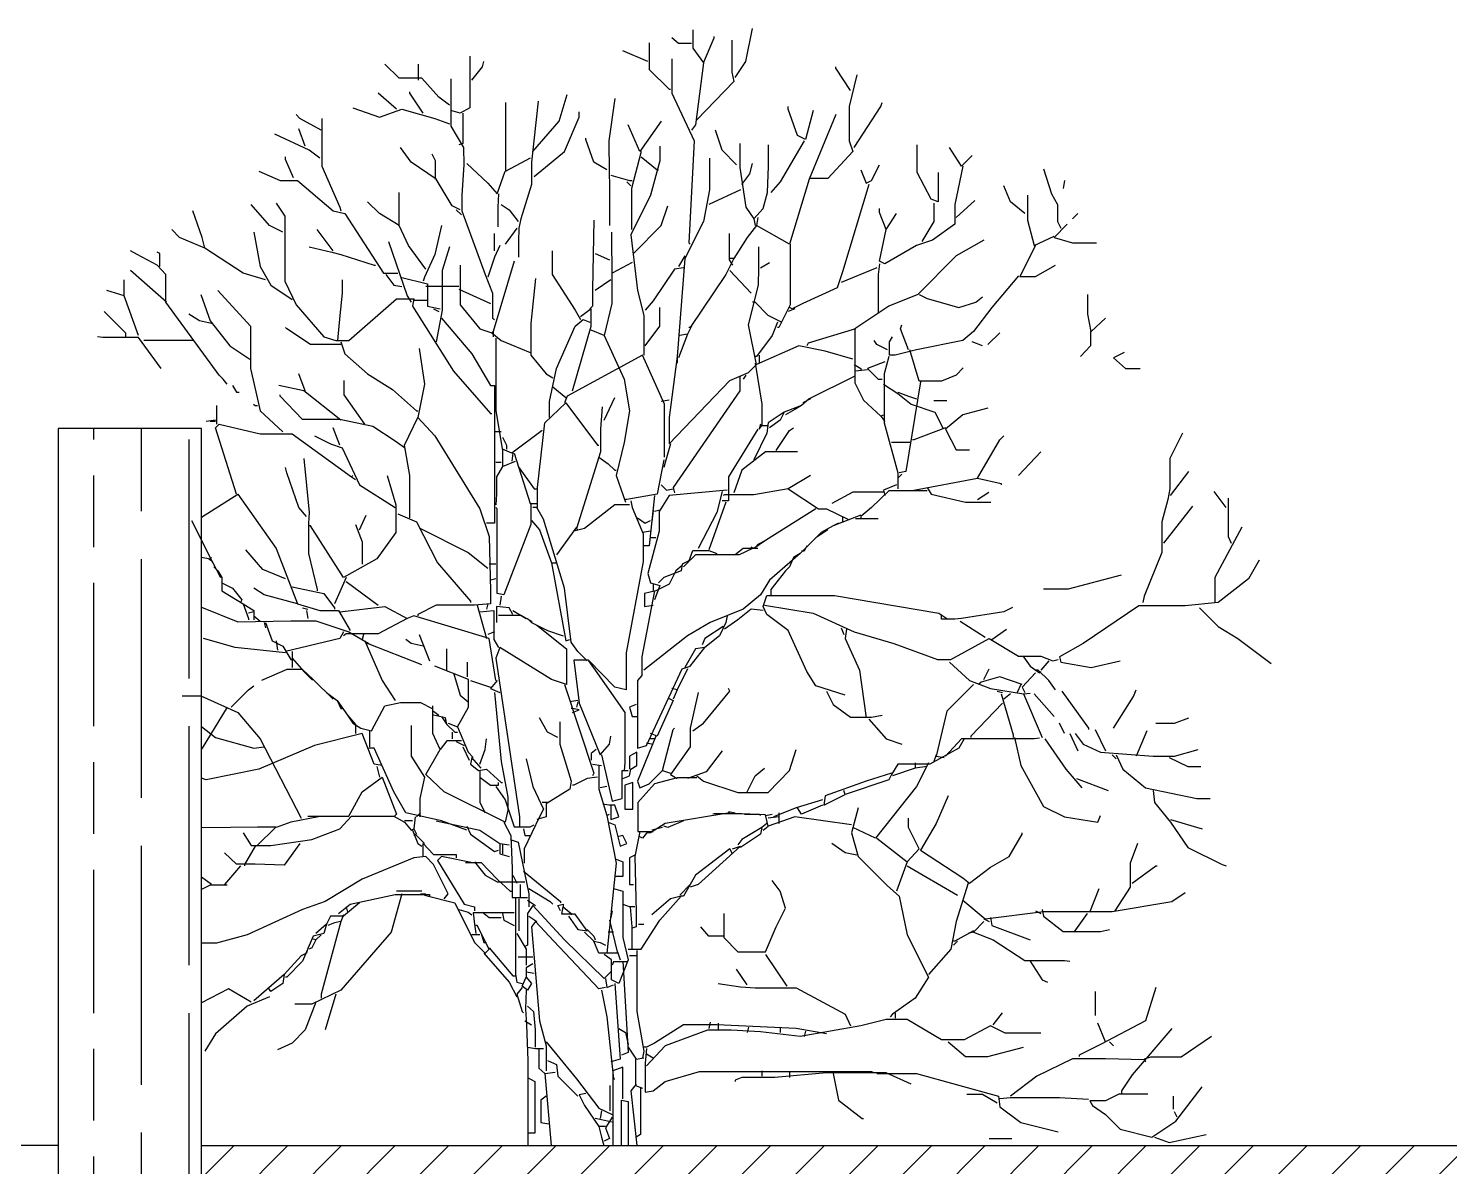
# Model space of a CAD drawing. Header units: centimetres. Extents: x 2004 to 13885, y -3131 to 5891.
# Drawn here: x 6502 to 7096, y 2405 to 2881 of the extents above; entities that cross this region are included whole.
import ezdxf

# ---------------------------------------------------------------- set-up
doc = ezdxf.new("R2010")
doc.units = ezdxf.units.CM

msp = doc.modelspace()

# ---------------------------------------------------------------- hatches: boundary and pattern name
at = {"transparency": 33554508}
h = msp.add_hatch(dxfattribs=at)
h.set_pattern_fill('GOST_WOOD', color=256, scale=10)
h.set_pattern_definition([(90, (-3571.06, 2249.15), (60, -4e-15), [100, -20]), (90, (-3551.06, 2229.15), (60, -4e-15), [60, -15, 30, -15]), (90, (-3531.06, 2199.15), (60, -4e-15), [100, -20])])
h.paths.add_polyline_path([(6514.15, 2113.79), (6574.15, 2113.79), (6574.15, 2133.79), (6574.15, 2413.79), (6574.15, 2713.79), (6514.15, 2713.79)])
h = msp.add_hatch(dxfattribs=at)
h.set_pattern_fill('ANSI31', color=256, scale=5)
h.set_pattern_definition([(45, (3706.652, 2249.15), (-11.22532, 11.22532), [])])
h.paths.add_polyline_path([(6574.15, 2413.79), (6574.15, 2383.79), (7354.15, 2383.79), (7529.16, 2383.79), (7529.16, 2413.79)])
h.paths.add_polyline_path([(6894.15, 2383.79), (6894.15, 2133.79), (6909.15, 2133.79), (6909.15, 2383.79)])
h.paths.add_polyline_path([(6979.15, 2383.79), (6949.15, 2383.79), (6949.15, 2133.79), (6979.15, 2133.79)])
h.paths.add_polyline_path([(7109.15, 2133.79), (7124.15, 2133.79), (7124.15, 2383.79), (7109.15, 2383.79)])
h.paths.add_polyline_path([(7324.15, 2133.79), (7354.15, 2133.79), (7354.15, 2383.79), (7324.15, 2383.79)])

# ---------------------------------------------------------------- linework, layer by layer
for p, q in [((6574.15, 2713.79), (6514.15, 2713.79)), ((6514.15, 2713.79), (6514.15, 2113.79)), ((6574.15, 2413.79), (6574.15, 2713.79))]:
    msp.add_line(p, q)
at = {"color": 84}
for points in [[(6779.75, 2880.69), (6779.75, 2872.94), (6784.18, 2866.85), (6788.61, 2877.37), (6788.61, 2877.92)], [(6797.47, 2860.76), (6801.9, 2867.4), (6804.66, 2881.24)], [(6761.48, 2875.15), (6761.48, 2864.08), (6769.78, 2855.77), (6770.34, 2855.77)], [(6779.2, 2874.88), (6773.66, 2874.88), (6770.89, 2877.37)], [(6796.08, 2876.26), (6796.08, 2862.97), (6796.91, 2859.1), (6781.41, 2843.04)], [(6686.46, 2869.62), (6686.46, 2848.02), (6682.3, 2845.81), (6678.43, 2846.92)], [(6687.29, 2859.65), (6691.72, 2865.19), (6692.27, 2867.4)], [(6760.93, 2867.4), (6750.41, 2871.83)], [(6770.89, 2868.51), (6770.89, 2854.11), (6780.3, 2834.18), (6778.09, 2791.55), (6778.64, 2791)], [(6784.18, 2866.85), (6780.86, 2840.83), (6779.2, 2838.61)], [(6677.88, 2849.13), (6673.45, 2852.45), (6666.25, 2860.48), (6656.84, 2860.48), (6650.75, 2866.29)], [(6664.86, 2859.65), (6664.86, 2866.29)], [(6848.4, 2861.86), (6845.08, 2848.58), (6845.08, 2834.18), (6846.74, 2829.75), (6836.22, 2818.4), (6828.47, 2818.4)], [(6845.64, 2855.22), (6839.55, 2864.63), (6839.55, 2865.19)], [(6678.43, 2860.2), (6678.43, 2840.27), (6683.69, 2831.41), (6683.83, 2824.22), (6683.07, 2811.48), (6683.07, 2804.84), (6692.82, 2778.26), (6695.87, 2770.51), (6695.87, 2759.99), (6696.7, 2759.44)], [(6655.73, 2847.47), (6647.98, 2854.11)], [(6666.8, 2845.81), (6661.27, 2854.11), (6661.27, 2854.67)], [(6711.65, 2826.98), (6701.41, 2821.45), (6701.41, 2850.24)], [(6714.97, 2850.79), (6712.2, 2825.32), (6712.2, 2815.91), (6707.77, 2801.51), (6706.94, 2797.64), (6706.8, 2792.1), (6706.8, 2785.46)], [(6712.76, 2829.75), (6723.83, 2842.49), (6727.15, 2853.56)], [(6747.08, 2851.9), (6744.59, 2834.18), (6744.73, 2820.89), (6744.8, 2815.36), (6744.8, 2798.75)], [(6847.3, 2831.41), (6858.37, 2848.58), (6858.92, 2850.24)], [(6624.17, 2838.61), (6615.31, 2843.59), (6613.65, 2845.25)], [(6624.45, 2843.59), (6624.45, 2823.66), (6631.92, 2806.5), (6632.47, 2804.84)], [(6637.46, 2848.02), (6648.53, 2844.15), (6657.94, 2847.47), (6671.78, 2843.59), (6677.88, 2841.38)], [(6683.41, 2845.81), (6683.41, 2833.07), (6681.75, 2832.52)], [(6713.31, 2819.23), (6726.04, 2829.75), (6732.13, 2844.15), (6732.13, 2846.36)], [(6839.55, 2845.25), (6828.47, 2818.12), (6820.17, 2791), (6806.33, 2798.75), (6802.45, 2793.76), (6796.91, 2784.9), (6795.25, 2784.9)], [(6830.13, 2846.92), (6826.81, 2834.73), (6823.49, 2836.4), (6819.61, 2847.47), (6819.61, 2848.58)], [(6617.53, 2831.97), (6614.76, 2839.16)], [(6766.46, 2842.49), (6757.6, 2829.75), (6752.62, 2840.83)], [(6798.02, 2824.22), (6791.93, 2830.31), (6789.16, 2838.61)], [(6623.62, 2826.98), (6619.19, 2830.31), (6604.79, 2836.95)], [(6682.3, 2805.39), (6678.98, 2807.05), (6672.34, 2818.12), (6661.82, 2825.32), (6657.39, 2831.41)], [(6743.76, 2822), (6738.22, 2825.32), (6734.9, 2834.73), (6734.9, 2835.29)], [(6765.91, 2831.97), (6765.91, 2825.88), (6762.03, 2811.48), (6753.73, 2794.87), (6756.5, 2771.62), (6759.26, 2761.1), (6759.26, 2744.49)], [(6799.4, 2833.07), (6799.4, 2823.11), (6801.9, 2806.5), (6805.22, 2801.51), (6809.09, 2805.94), (6811.03, 2812.59), (6811.45, 2823.66), (6811.45, 2832.52)], [(6826.26, 2834.18), (6816.29, 2817.02), (6812.42, 2812.59)], [(6882.45, 2820.89), (6882.45, 2808.71), (6879.41, 2809.82), (6873.6, 2820.89), (6873.6, 2832.52)], [(6896.57, 2828.09), (6892.14, 2823.66), (6887.16, 2831.41)], [(6612.54, 2818.68), (6609.22, 2826.43), (6609.22, 2827.54)], [(6672.06, 2818.12), (6672.06, 2825.88), (6670.68, 2828.64)], [(6758.16, 2829.75), (6754, 2814.25), (6754, 2797.09)], [(6758.16, 2827.54), (6764.8, 2822), (6765.35, 2822)], [(6786.67, 2826.98), (6786.67, 2813.7), (6784.18, 2800.41), (6776.43, 2784.9), (6773.11, 2743.93), (6769.78, 2718.47), (6769.78, 2707.39), (6795.25, 2733.97), (6803, 2737.29), (6806.33, 2740.61), (6803, 2757.22), (6807.16, 2773.83), (6807.29, 2781.03), (6807.29, 2789.89)], [(6598.15, 2821.45), (6607.01, 2817.57), (6614.2, 2817.57), (6629.15, 2804.84), (6634.14, 2803.73), (6650.19, 2778.81), (6656.28, 2778.81)], [(6685.07, 2824.77), (6693.93, 2816.46), (6697.81, 2812.03), (6701.13, 2821.45)], [(6745.42, 2819.79), (6753.17, 2817.57), (6754.28, 2817.57)], [(6800.24, 2815.91), (6803.56, 2820.34), (6804.66, 2824.77)], [(6850.07, 2822), (6852.28, 2816.46), (6854.49, 2817.57), (6857.82, 2824.22)], [(6892.7, 2823.66), (6889.38, 2807.61), (6889.38, 2799.3), (6879.96, 2792.66), (6873.32, 2790.44), (6860.03, 2782.69), (6857.82, 2783.8), (6860.59, 2797.09), (6857.82, 2804.28), (6857.82, 2805.94)], [(6926.47, 2822.55), (6929.79, 2812.03), (6932.28, 2807.61), (6932.28, 2800.41), (6933.67, 2797.64)], [(6752.07, 2817.02), (6753.73, 2815.36)], [(6799.68, 2813.7), (6786.39, 2807.61)], [(6853.39, 2815.91), (6842.31, 2779.37), (6840.1, 2772.72), (6825.7, 2766.08), (6821.27, 2763.87), (6820.17, 2764.42)], [(6918.72, 2803.73), (6912.63, 2808.71), (6909.86, 2815.36)], [(6935.33, 2817.57), (6934.78, 2814.25)], [(6608.11, 2795.98), (6602.58, 2798.75), (6594.82, 2807.61)], [(6605.34, 2808.16), (6608.94, 2802.62), (6608.94, 2775.49), (6613.65, 2765.53), (6625.28, 2752.24), (6630.26, 2750.58), (6635.8, 2750.58), (6655.73, 2768.02), (6662.93, 2768.02), (6662.37, 2764.97), (6679.54, 2737.84), (6695.04, 2720.13), (6695.59, 2720.13)], [(6667.91, 2780.48), (6660.71, 2790.44), (6656.84, 2798.75), (6648.53, 2803.73), (6643.55, 2808.71)], [(6656.84, 2798.75), (6656.84, 2812.59)], [(6698.36, 2812.03), (6698.08, 2806.5), (6698.08, 2798.19)], [(6699.47, 2807.61), (6702.79, 2805.39), (6706.67, 2800.41)], [(6880.52, 2808.16), (6880.52, 2800.41), (6875.53, 2792.1)], [(6889.93, 2802.07), (6897.68, 2809.27)], [(6919.83, 2811.48), (6919.83, 2800.96), (6922.6, 2790.44), (6930.9, 2794.32)], [(6575.45, 2789.33), (6574.34, 2793.76), (6570.46, 2804.84)], [(6680.64, 2805.39), (6682.86, 2803.18)], [(6754.83, 2787.12), (6766.46, 2798.75), (6769.23, 2807.05)], [(6805.22, 2801.51), (6805.77, 2798.75)], [(6806.88, 2802.07), (6806.33, 2798.75)], [(6860.59, 2797.09), (6865.01, 2803.73)], [(6940.87, 2803.73), (6938.65, 2801.51)], [(6600.92, 2776.05), (6591.5, 2778.81), (6575.45, 2789.33), (6564.93, 2793.76), (6561.61, 2797.09)], [(6595.93, 2795.98), (6598.7, 2781.58), (6603.13, 2773.83), (6611.99, 2767.74)], [(6629.15, 2788.23), (6622.51, 2797.09)], [(6674.55, 2798.75), (6671.78, 2786.57), (6667.36, 2777.15), (6666.8, 2775.49)], [(6706.11, 2797.64), (6701.13, 2791)], [(6738.22, 2800.96), (6737.67, 2772.17), (6737.67, 2764.97), (6736.56, 2763.87)], [(6745.7, 2795.98), (6745.84, 2776.05), (6745.84, 2766.08), (6742.65, 2752.79), (6737.12, 2755.01)], [(6936.44, 2799.3), (6930.9, 2793.76), (6938.65, 2791.55), (6948.62, 2791.55)], [(6619.19, 2789.89), (6628.6, 2787.67), (6632.47, 2786.57), (6646.32, 2782.14), (6646.87, 2782.14)], [(6652.41, 2792.1), (6660.16, 2769.4), (6661.82, 2766.63)], [(6677.88, 2789.89), (6674.83, 2779.92), (6674.83, 2763.31), (6672.34, 2750.02)], [(6698.91, 2790.44), (6696.7, 2785.46), (6693.93, 2777.15)], [(6696.7, 2788.23), (6696.7, 2795.42)], [(6794.97, 2795.42), (6794.97, 2784.35), (6796.36, 2782.14)], [(6820.44, 2791), (6820.44, 2765.53), (6816.85, 2758.33), (6811.31, 2761.1), (6805.77, 2766.63), (6804.66, 2766.63)], [(6901.56, 2792.66), (6889.93, 2786.01), (6873.87, 2769.96), (6861.69, 2764.97), (6847.57, 2755.56), (6847.57, 2732.86), (6851.17, 2725.66), (6858.37, 2719.02), (6859.48, 2719.57)], [(6923.15, 2790.44), (6916.51, 2777.43), (6923.15, 2777.43), (6931.45, 2782.14)], [(6584.86, 2732.31), (6583.2, 2734.52), (6581.54, 2736.18), (6559.11, 2766.63), (6559.11, 2778.26), (6555.51, 2782.14), (6547.21, 2786.57), (6544.44, 2788.23)], [(6556.62, 2781.58), (6556.62, 2787.12), (6555.51, 2787.67)], [(6705, 2783.8), (6696.15, 2754.45), (6696.15, 2752.24)], [(6720.78, 2788.23), (6720.78, 2778.26), (6730.47, 2763.31), (6732.69, 2759.44)], [(6738.78, 2787.12), (6744.87, 2784.35)], [(6776.43, 2786.01), (6773.66, 2781.58)], [(6796.91, 2784.9), (6793.59, 2778.26), (6778.64, 2756.11), (6778.09, 2756.11)], [(6559.39, 2766.63), (6544.44, 2779.92)], [(6651.3, 2778.26), (6654.62, 2773.83), (6657.94, 2773.28)], [(6682.3, 2782.14), (6682.3, 2765.53), (6690.61, 2755.56), (6695.59, 2753.9), (6696.15, 2754.45)], [(6754.28, 2783.24), (6745.98, 2778.81)], [(6775.87, 2781.03), (6772, 2780.48), (6763.14, 2767.19), (6759.82, 2763.31)], [(6795.25, 2779.92), (6804.11, 2770.51)], [(6807.99, 2781.03), (6811.86, 2783.24)], [(6856.71, 2781.03), (6841.76, 2774.94)], [(6857.82, 2782.69), (6857.26, 2778.26), (6857.26, 2762.2)], [(6915.95, 2777.71), (6904.88, 2764.42), (6897.13, 2754.45), (6892.7, 2750.58), (6873.32, 2746.7), (6864.46, 2744.49), (6861.97, 2744.49), (6861.97, 2750.02), (6863.35, 2752.24)], [(6541.67, 2769.4), (6541.67, 2776.05)], [(6631.09, 2750.58), (6632.06, 2761.1), (6633.1, 2770.51), (6633.1, 2776.05)], [(6657.39, 2777.15), (6668.74, 2774.39), (6668.74, 2764.97), (6674, 2763.87)], [(6681.75, 2773.28), (6667.91, 2773.28)], [(6681.75, 2772.17), (6695.04, 2766.08)], [(6713.86, 2776.6), (6711.92, 2757.78), (6711.92, 2744.49), (6718.29, 2736.74), (6721.06, 2735.08)], [(6745.42, 2776.05), (6738.78, 2771.62)], [(6547.76, 2752.79), (6541.67, 2769.4), (6534.48, 2771.62)], [(6573.79, 2769.96), (6577.66, 2758.88), (6585.97, 2748.36), (6594.27, 2742.83)], [(6580.98, 2771.62), (6594.55, 2756.67), (6594.55, 2738.95), (6598.7, 2721.23), (6608.11, 2712.37)], [(6662.93, 2767.46), (6668.46, 2767.46)], [(6874.43, 2769.96), (6877.75, 2768.29), (6891.04, 2764.42), (6898.23, 2766.63), (6901, 2768.85)], [(6952.49, 2759.99), (6946.4, 2754.45), (6945.02, 2761.65), (6945.02, 2769.96)], [(6533.37, 2762.76), (6542.23, 2753.9), (6542.23, 2752.24)], [(6578.22, 2757.78), (6573.23, 2758.88), (6568.8, 2761.65)], [(6671.23, 2763.87), (6673.45, 2762.76)], [(6674.55, 2759.99), (6687.29, 2745.04), (6695.04, 2731.75), (6696.7, 2731.75)], [(6729.37, 2729.54), (6737.12, 2756.67), (6737.12, 2763.87), (6732.69, 2760.54)], [(6759.82, 2748.36), (6765.91, 2756.67), (6765.91, 2764.42)], [(6822.38, 2763.87), (6819.61, 2762.76)], [(6632.47, 2748.92), (6619.74, 2748.92), (6609.77, 2755.56), (6609.22, 2756.11)], [(6695.59, 2753.9), (6699.47, 2750.58), (6711.65, 2745.59), (6712.2, 2745.59)], [(6719.68, 2718.47), (6719.68, 2725.11), (6722.72, 2738.95), (6730.47, 2756.67), (6733.8, 2759.44), (6736.56, 2758.33)], [(6779.75, 2757.78), (6777.54, 2753.35), (6773.66, 2743.38)], [(6815.18, 2758.33), (6812.97, 2752.79), (6806.33, 2743.93), (6805.77, 2743.93)], [(6816.85, 2758.33), (6815.74, 2756.11), (6815.18, 2756.11)], [(6847.85, 2755.56), (6827.92, 2749.47), (6827.37, 2748.36)], [(6870, 2746.7), (6866.68, 2755.56), (6867.23, 2757.22)], [(6903.22, 2748.92), (6908.2, 2753.9)], [(6946.13, 2754.45), (6946.13, 2748.36), (6941.97, 2743.93)], [(6557.18, 2738.95), (6547.76, 2751.96), (6532.81, 2751.96), (6530.6, 2752.24)], [(6570.46, 2750.58), (6549.98, 2750.58)], [(6632.47, 2750.02), (6634.14, 2745.04), (6643.55, 2736.74), (6654.07, 2730.09), (6664.03, 2721.23), (6664.59, 2721.23)], [(6697.25, 2751.68), (6697.25, 2721.23), (6700.02, 2704.62), (6700.02, 2697.98), (6705.56, 2700.19)], [(6742.65, 2752.79), (6750.96, 2734.52), (6753.17, 2721.23), (6750.96, 2707.95), (6747.64, 2694.1), (6751.51, 2683.03)], [(6777.54, 2753.35), (6774.21, 2752.79)], [(6846.74, 2742.83), (6835.12, 2746.15), (6824.04, 2748.36), (6806.33, 2740.61)], [(6861.14, 2746.7), (6856.71, 2748.92), (6855.6, 2750.58)], [(6901, 2748.36), (6896.57, 2750.02)], [(6665.14, 2747.26), (6667.36, 2732.31), (6664.59, 2718.47)], [(6767.85, 2701.86), (6767.85, 2724), (6758.71, 2744.49), (6727.15, 2727.32), (6726.04, 2724.56)], [(6773.11, 2743.93), (6773.11, 2741.17)], [(6807.43, 2744.49), (6807.43, 2741.17)], [(6861.69, 2743.93), (6859.75, 2736.74), (6859.75, 2716.25), (6865.57, 2695.21), (6865.57, 2688.57)], [(6892.84, 2739.23), (6889.93, 2736.18), (6883.84, 2733.69), (6874.43, 2733.69), (6870.55, 2746.7)], [(6960.25, 2745.59), (6955.82, 2743.38), (6960.8, 2738.95), (6966.89, 2738.95)], [(6617.53, 2729.54), (6614.76, 2736.74)], [(6801.9, 2736.18), (6800.79, 2734.52)], [(6805.77, 2741.17), (6808.54, 2724), (6808.54, 2715.14), (6811.31, 2715.14)], [(6847.3, 2740.61), (6850.07, 2738.95), (6850.07, 2738.4)], [(6852.83, 2738.4), (6847.85, 2737.84)], [(6860.03, 2741.72), (6852.83, 2738.95), (6857.26, 2734.52), (6858.92, 2734.52)], [(6587.07, 2731.75), (6588.73, 2728.98), (6589.84, 2728.98)], [(6632.47, 2717.36), (6616.97, 2729.54), (6606.45, 2731.75)], [(6642.44, 2715.7), (6633.86, 2727.88), (6633.86, 2733.97)], [(6696.7, 2731.75), (6696.7, 2692.44), (6696.7, 2674.17), (6693.38, 2674.17)], [(6721.06, 2731.2), (6726.6, 2726.77)], [(6799.4, 2735.63), (6799.4, 2729.54), (6771.44, 2689.12), (6772, 2686.91)], [(6847.3, 2735.63), (6828.47, 2726.22), (6825.15, 2723.45), (6817.95, 2720.68), (6816.29, 2717.36), (6811.86, 2714.04)], [(6859.48, 2732.31), (6865.57, 2728.43), (6871.1, 2724), (6881.07, 2720.68), (6884.39, 2714.04)], [(6874.98, 2733.41), (6868.89, 2695.76), (6866.12, 2695.21)], [(6659.05, 2705.73), (6655.17, 2708.5), (6645.76, 2714.59), (6631.92, 2717.63), (6616.42, 2717.63), (6607.01, 2727.32), (6607.01, 2727.88)], [(6714.69, 2680.82), (6714.69, 2689.12), (6717.74, 2716.25), (6726.6, 2724.56), (6739.89, 2706.84), (6740.44, 2706.84)], [(6742.65, 2717.36), (6747.08, 2726.77)], [(6769.78, 2725.66), (6766.46, 2725.11)], [(6829.03, 2726.22), (6825.7, 2724.56)], [(6865.57, 2728.98), (6870, 2727.32), (6873.32, 2726.22)], [(6886.05, 2725.39), (6880.52, 2725.39)], [(6580.43, 2723.45), (6580.43, 2715.7)], [(6595.82, 2724.06), (6596.49, 2723.45), (6597.59, 2723.45)], [(6661.27, 2676.39), (6661.27, 2694.1), (6659.05, 2706.84), (6664.59, 2718.47), (6671.78, 2710.71), (6690.61, 2680.26), (6694.49, 2668.64), (6695.04, 2645.93), (6695.04, 2640.4), (6688.39, 2639.84), (6672.34, 2639.84), (6664.59, 2635.97), (6664.59, 2635.42)], [(6741.82, 2722.89), (6741.13, 2713.48), (6741.13, 2704.07), (6733.24, 2679.15), (6731.03, 2671.96), (6731.58, 2671.4)], [(6817.95, 2720.68), (6811.31, 2716.25), (6810.76, 2711.82), (6805.22, 2700.75)], [(6825.15, 2723.45), (6822.38, 2721.79), (6818.51, 2719.57)], [(6858.37, 2719.02), (6860.03, 2716.8)], [(6903.22, 2722.34), (6892.7, 2719.57), (6885.5, 2713.48), (6889.93, 2704.9), (6895.47, 2704.9)], [(6579.88, 2717.36), (6576, 2716.8)], [(6579.88, 2716.8), (6577.66, 2716.8)], [(6588.73, 2686.35), (6579.88, 2714.04), (6581.54, 2715.7), (6598.7, 2711.54), (6611.99, 2711.54), (6636.9, 2693.55), (6637.46, 2694.1)], [(6631.92, 2706.84), (6629.15, 2714.04)], [(6699.47, 2712.37), (6696.7, 2712.37)], [(6716.63, 2712.93), (6703.9, 2703.52), (6700.02, 2705.18)], [(6806.88, 2713.48), (6794.7, 2693.55), (6794.7, 2683.58), (6791.93, 2683.58)], [(6807.99, 2715.7), (6807.43, 2713.48), (6808.54, 2715.14)], [(6814.63, 2704.62), (6820.17, 2712.93), (6821.83, 2714.04)], [(6885.5, 2714.04), (6872.21, 2709.05), (6871.66, 2709.05)], [(6621.4, 2710.71), (6628.05, 2707.39), (6633.03, 2705.73), (6640.23, 2690.23), (6655.17, 2680.82)], [(6700.02, 2710.16), (6701.68, 2706.84), (6701.68, 2705.18)], [(6770.34, 2707.39), (6768.12, 2699.64), (6767.57, 2697.43)], [(6871.1, 2707.95), (6862.8, 2707.95)], [(6898.79, 2693), (6908.2, 2709.05), (6909.86, 2710.71)], [(6984.61, 2711.82), (6979.35, 2701.3), (6979.35, 2688.57), (6978.52, 2684.14), (6976.02, 2674.73), (6976.02, 2661.99), (6968.55, 2643.72), (6968, 2640.95)], [(6616.97, 2701.3), (6619.19, 2678.6), (6618.91, 2674.17), (6618.91, 2661.44), (6622.51, 2646.49), (6622.51, 2645.93)], [(6704.45, 2703.52), (6703.9, 2700.19)], [(6705, 2703.52), (6711.65, 2682.48), (6714.42, 2682.48)], [(6740.44, 2701.86), (6744.32, 2699.09), (6747.08, 2696.32), (6747.64, 2696.32)], [(6767.57, 2700.75), (6764.8, 2686.35), (6752.07, 2684.14), (6751.51, 2684.14)], [(6823.49, 2704.07), (6810.2, 2704.07), (6800.24, 2696.32), (6796.91, 2686.91)], [(6915.95, 2694.1), (6925.36, 2704.07)], [(6618.08, 2676.94), (6614.76, 2680.82), (6609.77, 2695.21), (6609.22, 2697.43)], [(6699.47, 2699.64), (6697.25, 2699.64)], [(6700.02, 2697.98), (6697.53, 2693.55), (6697.53, 2686.35), (6697.25, 2681.92)], [(6706.67, 2697.98), (6713.31, 2688.57), (6714.42, 2688.57)], [(6867.23, 2694.66), (6865.57, 2693)], [(6979.62, 2685.8), (6987.37, 2695.76)], [(6651.85, 2694.1), (6655.45, 2681.92), (6655.45, 2670.3), (6647.42, 2659.22), (6633.58, 2651.47), (6619.74, 2673.06), (6619.19, 2673.06)], [(6636.9, 2693.55), (6638.56, 2692.44)], [(6766.46, 2690.23), (6768.68, 2688.01), (6771.44, 2688.57)], [(6819.61, 2688.57), (6805.22, 2686.08), (6793.04, 2686.08), (6792.48, 2685.8)], [(6829.03, 2694.1), (6819.61, 2688.57), (6832.35, 2680.26), (6835.67, 2680.26), (6844.53, 2675.83)], [(6865.01, 2690.23), (6859.48, 2688.01), (6860.03, 2685.8)], [(6872.21, 2688.01), (6898.79, 2693), (6908.75, 2690.78), (6908.75, 2690.23)], [(6877.75, 2689.12), (6879.41, 2686.35), (6893.81, 2683.03), (6904.44, 2683.03)], [(6574.15, 2676.66), (6589.29, 2686.35), (6605.34, 2663.65), (6614.2, 2640.4), (6623.62, 2637.63), (6631.37, 2637.63), (6636.35, 2629.32)], [(6711.92, 2682.48), (6711.92, 2673.62), (6700.58, 2644.27), (6697.81, 2644.83), (6697.81, 2680.26), (6697.25, 2680.82)], [(6753.73, 2683.58), (6754.28, 2680.82), (6758.99, 2669.74), (6758.99, 2658.12), (6751.79, 2619.91), (6751.79, 2604.41), (6747.08, 2605.52), (6736.01, 2616.87), (6729.92, 2616.87), (6732.13, 2598.87), (6740.99, 2577.28), (6744.87, 2581.71), (6745.42, 2585.03)], [(6763.69, 2685.8), (6761.48, 2664.76), (6759.26, 2664.76)], [(6794.15, 2688.01), (6769.78, 2685.8), (6765.63, 2679.15), (6765.63, 2670.85), (6760.93, 2653.13), (6762.03, 2649.26), (6765.91, 2648.15), (6763.69, 2642.06)], [(6791.93, 2687.46), (6789.72, 2678.6), (6781.96, 2663.65)], [(6793.59, 2683.03), (6786.39, 2663.1)], [(6859.48, 2687.18), (6846.74, 2687.18), (6837.88, 2682.48)], [(6877.75, 2687.74), (6861.69, 2687.74), (6854.49, 2680.82), (6850.07, 2676.94), (6850.07, 2675.83)], [(6898.79, 2684.14), (6903.58, 2687.19)], [(7002.88, 2680.82), (6997.89, 2687.46)], [(7003.71, 2684.69), (7003.71, 2668.64), (7005.09, 2665.87)], [(6640.23, 2671.4), (6642.99, 2677.49)], [(6656.28, 2678.05), (6664.03, 2674.73), (6672.89, 2657.56), (6686.73, 2641.51), (6686.73, 2640.95)], [(6735.46, 2616.59), (6731.58, 2620.47), (6728.81, 2624.34), (6726.04, 2647.04), (6717.19, 2675.83), (6714.42, 2680.82), (6712.76, 2680.82)], [(6753.17, 2681.92), (6747.08, 2681.92), (6734.35, 2671.96), (6729.92, 2670.85)], [(6763.14, 2679.71), (6762.59, 2674.73)], [(6765.91, 2679.71), (6763.69, 2679.15)], [(6831.24, 2680.26), (6810.2, 2666.97), (6806.88, 2665.31), (6806.33, 2664.76)], [(6850.07, 2677.49), (6838.44, 2673.06), (6833.46, 2670.3), (6831.79, 2668.64)], [(6842.31, 2676.94), (6842.31, 2674.73)], [(6976.86, 2665.87), (6989.04, 2681.37)], [(6569.91, 2675.28), (6578.77, 2657.56), (6582.09, 2651.47)], [(6638.56, 2673.62), (6641.33, 2666.42), (6641.33, 2657.01)], [(6665.69, 2671.96), (6685.63, 2661.99), (6693.93, 2655.35)], [(6712.2, 2675.28), (6715.52, 2671.4), (6720.51, 2657.56), (6722.72, 2657.56)], [(6731.03, 2672.51), (6722.72, 2660.88)], [(6756.5, 2676.39), (6759.82, 2674.17), (6762.03, 2675.28)], [(6762.03, 2670.85), (6758.71, 2670.3)], [(6836.22, 2671.4), (6831.24, 2668.08), (6824.6, 2661.44), (6811.86, 2650.36), (6807.99, 2644.27), (6800.79, 2638.18), (6786.95, 2632.65), (6777.54, 2627.11), (6759.26, 2612.71)], [(6840.65, 2674.17), (6838.44, 2673.06)], [(6847.85, 2676.11), (6857.26, 2676.11)], [(7009.52, 2672.51), (6998.17, 2651.47), (6998.17, 2640.95)], [(6764.25, 2668.08), (6762.03, 2668.08)], [(6810.2, 2666.97), (6805.22, 2663.65), (6804.11, 2664.21)], [(6827.37, 2664.76), (6826.26, 2662.54), (6825.15, 2662.54)], [(6574.15, 2659.92), (6577.66, 2659.22), (6578.22, 2659.78)], [(6577.11, 2659.22), (6578.77, 2658.12)], [(6609.22, 2650.92), (6599.81, 2654.79), (6592.61, 2663.1)], [(6804.66, 2663.65), (6799.13, 2660.88), (6780.86, 2660.88), (6778.64, 2658.67), (6775.32, 2657.01), (6774.77, 2654.24), (6767.57, 2651.47), (6765.35, 2649.26)], [(6775.87, 2655.9), (6778.09, 2658.12), (6779.75, 2662.82), (6786.39, 2662.82), (6789.72, 2661.44)], [(6806.88, 2663.65), (6800.79, 2663.65), (6797.47, 2660.88)], [(6824.6, 2661.44), (6821.83, 2659.78), (6820.17, 2655.9), (6818.51, 2654.24), (6812.42, 2646.49), (6812.42, 2643.72)], [(7016.72, 2658.67), (7012.29, 2650.92), (6999.56, 2640.95), (6985.71, 2639.57), (6966.34, 2639.57), (6943.08, 2623.79), (6933.12, 2618.25), (6933.67, 2616.04), (6946.4, 2613.82), (6958.58, 2616.59)], [(6579.32, 2655.9), (6580.98, 2654.24), (6582.64, 2651.47), (6582.64, 2645.93), (6591.5, 2640.4), (6595.93, 2637.63), (6595.93, 2633.75)], [(6697.25, 2657.01), (6694.49, 2657.01)], [(6720.51, 2657.56), (6726.6, 2624.9), (6728.26, 2625.45)], [(6775.32, 2656.45), (6772.55, 2654.24), (6769.78, 2648.7), (6764.25, 2645.93), (6759.54, 2644.83), (6759.54, 2639.29), (6763.14, 2639.84)], [(6582.64, 2649.26), (6587.07, 2647.04), (6590.95, 2642.06), (6590.4, 2640.95)], [(6614.2, 2640.4), (6600.36, 2644.27), (6595.93, 2647.04)], [(6611.99, 2647.6), (6625.28, 2644.83), (6629.71, 2638.74), (6629.71, 2638.18)], [(6634.69, 2651.47), (6629.71, 2640.4)], [(6634.69, 2649.81), (6647.98, 2639.84)], [(6697.25, 2650.92), (6695.04, 2650.36)], [(6763.14, 2648.7), (6763.14, 2645.93)], [(6926.47, 2646.77), (6936.99, 2646.77), (6959.14, 2652.58)], [(6699.47, 2643.72), (6698.91, 2639.84)], [(6763.69, 2645.93), (6758.43, 2618.25), (6758.43, 2610.5), (6756.5, 2608.29), (6756.5, 2580.05), (6760.37, 2581.16), (6775.32, 2613.27), (6778.64, 2614.38), (6784.73, 2622.13)], [(6843.42, 2602.2), (6831.24, 2606.07), (6827.37, 2612.16), (6819.61, 2629.32), (6810.76, 2635.97), (6809.09, 2639.29), (6810.76, 2644), (6838.99, 2644), (6882.73, 2636.52), (6886.05, 2634.31)], [(6574.15, 2639.1), (6589.29, 2632.92), (6611.44, 2633.34), (6621.95, 2633.34), (6635.8, 2628.77), (6644.1, 2623.79)], [(6591.5, 2640.4), (6593.72, 2634.31), (6593.72, 2633.75)], [(6595.93, 2637.08), (6593.72, 2636.52)], [(6595.93, 2635.42), (6598.7, 2633.2)], [(6616.42, 2638.74), (6618.63, 2638.18)], [(6618.08, 2637.63), (6618.63, 2634.31)], [(6631.92, 2637.08), (6650.75, 2639.29), (6660.16, 2634.31), (6647.98, 2627.94), (6634.69, 2627.94), (6633.58, 2627.11)], [(6697.25, 2608.29), (6694.49, 2626), (6662.93, 2635.42), (6660.16, 2634.31)], [(6689.5, 2639.84), (6693.38, 2626)], [(6690.61, 2637.08), (6696.42, 2637.63), (6696.42, 2625.45), (6698.36, 2622.13)], [(6693.93, 2640.4), (6693.38, 2638.18)], [(6704.45, 2635.97), (6702.79, 2638.74), (6697.53, 2639.29), (6697.53, 2632.65)], [(6698.36, 2635.69), (6707.77, 2635.69), (6712.2, 2633.2), (6712.2, 2632.65)], [(6704.45, 2637.63), (6709.99, 2634.31)], [(6794.15, 2635.42), (6793.59, 2632.65), (6790.82, 2627.11), (6784.73, 2622.13), (6780.86, 2621.57), (6776.43, 2613.82)], [(6809.09, 2637.63), (6804.11, 2638.18), (6798.57, 2633.75), (6793.04, 2629.88)], [(6809.65, 2639.84), (6830.13, 2636.52), (6847.3, 2628.77), (6863.91, 2623.79), (6882.18, 2617.14), (6887.71, 2617.14), (6903.77, 2626), (6915.95, 2618.53), (6925.36, 2618.53), (6930.35, 2616.59), (6932.56, 2617.14)], [(6913.54, 2638.92), (6909.86, 2637.08), (6892.14, 2634.31), (6889.38, 2634.03), (6883.84, 2634.03), (6883.84, 2635.97)], [(6991.8, 2638.74), (6999.56, 2630.99), (7007.86, 2626), (7021.7, 2615.48)], [(6600.36, 2632.65), (6600.92, 2630.43)], [(6600.92, 2632.65), (6603.68, 2624.9), (6608.11, 2622.68), (6611.44, 2617.14), (6611.99, 2617.14)], [(6714.42, 2631.54), (6726.87, 2621.57), (6726.87, 2606.62), (6720.51, 2608.84), (6698.91, 2622.13), (6697.25, 2617.7), (6707.22, 2551.26), (6707.22, 2547.38)], [(6710.54, 2634.31), (6712.2, 2632.65), (6718.85, 2629.32), (6725.49, 2627.11)], [(6792.48, 2630.99), (6784.73, 2626), (6783.63, 2623.23)], [(6841.76, 2630.43), (6842.87, 2627.66)], [(6843.98, 2629.88), (6843.42, 2626), (6849.51, 2612.71), (6852.28, 2592.78)], [(6891.59, 2633.2), (6902.11, 2626.56)], [(6904.88, 2625.45), (6910.97, 2629.88)], [(6609.22, 2619.91), (6588.18, 2622.13), (6574.89, 2626)], [(6605.34, 2624.9), (6605.9, 2621.02)], [(6633.58, 2628.77), (6631.92, 2626), (6609.22, 2620.47)], [(6641.89, 2627.66), (6641.33, 2625.45)], [(6642.44, 2624.9), (6649.64, 2608.29), (6655.17, 2599.98)], [(6666.25, 2614.93), (6643.55, 2623.79), (6642.99, 2623.23)], [(6666.8, 2622.68), (6661.82, 2623.79), (6659.6, 2625.45)], [(6665.14, 2627.66), (6669.57, 2616.59)], [(6696.7, 2628.77), (6693.93, 2627.66)], [(6611.99, 2620.47), (6611.99, 2613.82)], [(6611.99, 2617.7), (6616.97, 2612.16), (6620.29, 2608.84), (6620.85, 2608.84)], [(6676.77, 2612.71), (6676.77, 2621.57)], [(6918.17, 2618.25), (6920.93, 2614.38), (6924.81, 2611.61), (6925.36, 2612.16)], [(6629.15, 2600.53), (6620.85, 2608.84), (6616.42, 2612.99), (6609.77, 2612.99), (6599.25, 2608.29)], [(6677.32, 2590.57), (6681.2, 2588.91), (6685.9, 2597.21), (6685.9, 2608.84), (6671.78, 2614.38)], [(6679.54, 2611.61), (6682.3, 2602.2), (6685.63, 2599.43)], [(6685.35, 2609.95), (6685.35, 2616.04)], [(6736.01, 2616.59), (6738.78, 2612.71), (6751.24, 2595), (6751.24, 2573.96), (6750.96, 2570.64)], [(6777.54, 2613.27), (6773.11, 2604.41), (6770.89, 2604.96)], [(6887.16, 2616.04), (6895.47, 2608.29), (6904.32, 2604.96), (6918.17, 2602.75), (6920.93, 2603.08)], [(6901.56, 2608.84), (6903.77, 2613.27)], [(6923.15, 2611.61), (6917.61, 2605.52), (6918.72, 2603.3)], [(6931.45, 2604.41), (6928.69, 2608.29), (6924.26, 2612.71), (6923.15, 2612.71)], [(6928.69, 2616.59), (6925.36, 2612.71)], [(6586.52, 2597.21), (6593.72, 2604.41), (6595.93, 2606.07)], [(6686.73, 2608.29), (6695.04, 2605.52)], [(6697.81, 2608.29), (6695.04, 2604.96), (6698.91, 2603.3)], [(6726.04, 2606.62), (6738.22, 2569.53), (6737.67, 2568.42)], [(6897.13, 2606.62), (6886.05, 2595.55), (6881.62, 2576.73), (6884.95, 2576.17)], [(6917.61, 2606.62), (6908.2, 2609.95), (6900.45, 2607.73), (6899.34, 2606.62)], [(6917.06, 2606.62), (6915.4, 2603.3)], [(6566.03, 2601.92), (6573.79, 2601.92), (6589.29, 2595), (6598.7, 2583.92), (6615.86, 2550.7)], [(6626.38, 2603.3), (6630.81, 2599.98), (6635.24, 2593.89), (6638.56, 2590.01), (6638.56, 2586.14)], [(6630.81, 2599.98), (6632.47, 2596.66), (6633.03, 2596.66)], [(6696.7, 2603.3), (6699.47, 2574.51), (6702.24, 2559.56), (6702.24, 2554.03), (6701.13, 2549.04), (6675.66, 2561.78), (6667.91, 2568.98), (6674, 2579.49), (6670.95, 2586.14), (6670.95, 2597.77)], [(6731.58, 2599.98), (6728.26, 2599.43)], [(6731.58, 2599.43), (6731.03, 2597.21)], [(6769.23, 2601.09), (6771.44, 2599.98), (6764.8, 2585.03), (6762.03, 2586.14)], [(6781.96, 2603.3), (6778.64, 2588.35), (6778.64, 2580.6), (6770.34, 2568.98), (6773.11, 2567.31)], [(6773.11, 2604.41), (6771.44, 2600.53)], [(6779.75, 2587.25), (6784.18, 2590.57), (6795.25, 2603.86), (6794.7, 2604.96)], [(6835.67, 2603.86), (6838.44, 2598.32), (6845.64, 2593.06), (6854.49, 2593.06), (6858.92, 2593.89)], [(6907.09, 2603.86), (6909.31, 2603.3)], [(6908.75, 2602.75), (6913.74, 2585.59), (6913.74, 2584.48)], [(6912.63, 2602.75), (6909.86, 2600.53)], [(6918.17, 2602.75), (6925.92, 2584.48)], [(6922.6, 2602.75), (6930.9, 2593.34)], [(6934.22, 2603.86), (6945.3, 2588.35), (6945.3, 2587.8)], [(6955.82, 2588.35), (6964.12, 2601.64), (6965.23, 2604.41)], [(6584.86, 2597.21), (6574.34, 2580.05), (6574.15, 2579.5)], [(6635.24, 2593.89), (6637.46, 2590.57), (6640.78, 2588.35), (6645.21, 2587.25), (6650.75, 2597.77), (6657.39, 2599.15), (6665.69, 2599.15), (6670.68, 2596.66)], [(6671.23, 2595.55), (6673.45, 2593.89)], [(6674.55, 2593.34), (6676.77, 2590.01), (6676.21, 2592.78), (6671.23, 2593.89)], [(6729.37, 2595), (6732.13, 2596.1), (6729.37, 2596.66), (6728.81, 2596.66)], [(6755.94, 2598.32), (6753.17, 2597.21), (6754.28, 2593.34), (6756.5, 2593.34)], [(6909.31, 2598.87), (6896.02, 2585.03), (6896.02, 2584.48)], [(6574.15, 2589.13), (6579.88, 2584.48), (6595.93, 2580.05), (6600.36, 2580.6)], [(6661.82, 2589.46), (6661.82, 2576.73), (6667.36, 2567.87), (6665.42, 2559.01), (6665.42, 2551.26)], [(6676.77, 2590.01), (6680.09, 2586.69), (6681.2, 2586.69)], [(6681.2, 2588.91), (6685.63, 2578.39), (6687.84, 2576.17)], [(6724.11, 2591.12), (6724.11, 2581.71), (6728.81, 2566.21), (6728.26, 2562.88), (6718.29, 2556.79), (6718.29, 2551.26), (6714.42, 2550.15)], [(6723.28, 2584.48), (6718.85, 2586.69), (6715.52, 2592.78)], [(6764.25, 2585.03), (6756.5, 2566.21), (6757.6, 2563.44), (6761.48, 2565.1), (6767.02, 2570.64), (6771.44, 2587.8), (6772, 2588.35)], [(6853.39, 2592.23), (6860.59, 2583.92), (6867.23, 2581.71)], [(6935.33, 2586.14), (6933.12, 2590.57)], [(6948.06, 2587.8), (6952.49, 2578.94)], [(6973.53, 2590.57), (6981.28, 2590.57), (6987.37, 2592.78)], [(6649.64, 2572.85), (6646.32, 2573.4), (6641.33, 2586.14), (6621.4, 2581.16), (6598.15, 2571.19), (6576, 2566.76), (6574.15, 2567.55)], [(6644.38, 2587.25), (6644.38, 2580.6)], [(6682.86, 2583.09), (6676.77, 2583.09), (6674, 2579.49)], [(6678.98, 2586.69), (6678.98, 2583.92)], [(6680.64, 2582.82), (6683.97, 2581.16)], [(6690.61, 2573.4), (6692.82, 2579.49), (6693.38, 2583.92)], [(6760.37, 2582.26), (6763.14, 2581.71)], [(6763.69, 2583.92), (6761.48, 2583.92)], [(6893.25, 2583.92), (6891.04, 2580.05), (6878.86, 2573.4), (6865.57, 2573.4), (6862.8, 2568.98), (6861.69, 2566.76), (6843.42, 2560.67), (6842.87, 2562.33)], [(6924.81, 2584.28), (6922.6, 2583.92), (6892.14, 2583.92), (6885.5, 2576.73)], [(6914.29, 2584.48), (6917.06, 2572.85), (6926.47, 2555.69), (6935.33, 2551.26), (6949.17, 2549.04), (6950.28, 2551.81)], [(6927.03, 2583.92), (6935.88, 2571.19), (6942.53, 2563.44)], [(6937.54, 2586.14), (6940.87, 2578.94)], [(6939.76, 2586.14), (6943.08, 2581.71), (6950.28, 2578.39), (6972.43, 2576.73), (6981.28, 2576.73), (6991.25, 2579.49)], [(6969.66, 2587.25), (6965.23, 2576.73)], [(6685.07, 2545.72), (6674.55, 2549.6), (6659.6, 2552.92), (6654.62, 2561.78), (6646.32, 2580.05), (6644.1, 2580.05)], [(6683.41, 2580.6), (6686.18, 2575.07)], [(6691.16, 2571.74), (6687.29, 2576.17), (6686.73, 2573.4), (6690.06, 2570.64), (6693.38, 2571.19), (6699.47, 2565.65), (6700.02, 2565.65)], [(6709.99, 2575.62), (6712.76, 2563.99), (6717.19, 2554.58), (6715.52, 2551.26), (6709.16, 2537.97), (6709.16, 2531.88)], [(6739.33, 2579.49), (6737.12, 2577.83), (6737.12, 2575.07)], [(6741.55, 2577.28), (6745.98, 2557.9), (6750.13, 2559.01), (6750.13, 2570.64), (6752.62, 2570.64)], [(6750.41, 2567.31), (6753.17, 2568.42), (6753.73, 2571.19), (6756.22, 2572.85), (6756.22, 2578.39), (6753.17, 2576.73), (6753.17, 2571.19)], [(6791.93, 2578.94), (6785.29, 2570.08), (6777.54, 2567.31)], [(6781.41, 2568.42), (6784.18, 2566.21), (6798.57, 2561.5), (6811.31, 2561.5), (6820.17, 2570.64), (6822.94, 2579.49)], [(6881.62, 2577.28), (6880.52, 2574.51)], [(6955.26, 2577.28), (6956.92, 2575.62)], [(6956.92, 2577.28), (6959.69, 2571.19), (6969.1, 2563.44), (6990.7, 2559.01), (6996.23, 2559.01)], [(6979.07, 2576.17), (6986.82, 2572.3), (6992.36, 2572.3)], [(6647.42, 2572.3), (6648.53, 2567.87)], [(6690.61, 2570.64), (6690.61, 2557.35), (6692.82, 2552.92)], [(6737.67, 2573.4), (6741.55, 2572.85)], [(6740.44, 2572.85), (6740.44, 2562.88), (6743.76, 2551.81), (6744.87, 2552.37)], [(6767.02, 2570.64), (6770.34, 2569.53)], [(6802.45, 2561.78), (6805.77, 2568.42), (6809.65, 2571.74)], [(6862.8, 2569.53), (6852.28, 2566.21), (6835.12, 2560.12), (6834.56, 2556.24), (6843.42, 2560.67)], [(6878.3, 2573.96), (6873.32, 2563.99), (6856.16, 2542.4), (6846.74, 2546.83)], [(6877.75, 2572.3), (6872.77, 2571.74), (6863.35, 2568.42)], [(6872.77, 2573.96), (6872.77, 2571.74)], [(6618.63, 2551.53), (6635.8, 2551.53), (6641.33, 2561.78), (6649.64, 2567.87), (6655.73, 2552.37), (6654.62, 2551.26)], [(6690.61, 2567.87), (6695.04, 2564.55), (6698.36, 2564.55), (6698.36, 2565.65)], [(6697.25, 2563.99), (6701.13, 2558.46), (6705, 2547.11), (6711.65, 2547.11), (6713.31, 2547.94)], [(6739.89, 2567.87), (6735.46, 2567.31), (6729.92, 2564.55), (6729.37, 2564.55)], [(6743.76, 2563.99), (6740.99, 2563.44)], [(6754.56, 2565.65), (6751.24, 2564.55), (6751.24, 2554.58), (6754.56, 2554.58), (6754.56, 2565.65)], [(6781.41, 2567.59), (6773.11, 2567.59), (6763.69, 2565.1), (6756.77, 2557.35), (6756.77, 2545.17), (6763.14, 2545.17)], [(6940.31, 2567.31), (6953.6, 2562.33)], [(6834.01, 2558.46), (6822.94, 2555.13), (6813.52, 2551.26)], [(6886.61, 2560.12), (6881.62, 2548.49), (6874.98, 2537.42), (6892.7, 2525.79), (6895.47, 2523.57), (6904.32, 2530.22), (6912.08, 2534.65), (6917.61, 2544.06), (6917.61, 2544.61)], [(6972.43, 2562.33), (6972.98, 2557.35), (6979.62, 2549.04), (6986.82, 2538.52), (7001.22, 2531.33), (7002.88, 2530.77)], [(6665.69, 2552.92), (6664.03, 2551.26)], [(6718.85, 2557.35), (6716.63, 2557.35)], [(6742.1, 2556.79), (6745.42, 2556.24), (6745.42, 2550.15), (6748.74, 2551.26), (6747.08, 2556.24), (6744.87, 2556.24)], [(6743.76, 2551.81), (6747.64, 2531.88), (6743.76, 2494.23)], [(6795.25, 2552.92), (6768.12, 2548.49), (6762.03, 2544.61), (6760.93, 2544.61)], [(6809.09, 2545.72), (6811.31, 2547.38), (6810.2, 2552.09), (6800.24, 2552.5), (6788.61, 2552.5), (6788.05, 2552.37)], [(6794.7, 2553.47), (6797.47, 2552.92)], [(6801.34, 2552.37), (6807.43, 2552.37), (6807.99, 2551.81)], [(6810.2, 2551.81), (6812.97, 2552.37)], [(6815.74, 2552.92), (6815.74, 2548.49)], [(6834.01, 2556.24), (6825.15, 2552.37), (6823.49, 2555.13)], [(6848.96, 2555.13), (6846.19, 2544.61), (6848.96, 2534.65), (6861.14, 2522.47), (6866.12, 2518.04), (6869.44, 2501.98), (6878.3, 2484.26), (6872.77, 2475.41), (6863.35, 2468.76), (6862.25, 2467.65)], [(6574.15, 2546.96), (6574.89, 2546.83), (6597.59, 2547.11), (6605.34, 2547.11), (6597.04, 2539.08)], [(6591.5, 2544.61), (6594.82, 2539.35), (6603.13, 2539.35), (6620.29, 2541.85), (6631.92, 2546.27), (6636.9, 2551.53), (6654.62, 2551.53), (6659.05, 2549.04), (6661.82, 2545.72), (6662.93, 2546.27)], [(6623.06, 2551.26), (6611.44, 2549.04), (6605.34, 2546.83)], [(6662.37, 2549.6), (6659.05, 2549.6)], [(6662.37, 2545.72), (6664.59, 2540.18), (6666.25, 2539.08)], [(6663.48, 2551.26), (6662.93, 2546.27), (6664.03, 2544.06)], [(6672.34, 2549.6), (6690.61, 2545.72), (6698.91, 2540.18), (6698.91, 2535.76), (6702.79, 2534.65)], [(6685.07, 2547.38), (6686.73, 2544.06), (6696.7, 2536.86), (6698.36, 2537.42)], [(6700.58, 2549.04), (6703.62, 2543.51), (6704.04, 2529.66), (6704.04, 2517.48), (6710.54, 2517.48)], [(6708.88, 2546.27), (6709.43, 2543.51), (6711.65, 2543.51)], [(6744.32, 2549.04), (6747.08, 2547.94), (6749.3, 2539.08), (6752.07, 2540.18), (6750.41, 2543.51), (6748.19, 2542.95)], [(6767.02, 2546.83), (6762.59, 2545.72)], [(6775.87, 2549.6), (6769.23, 2546.83), (6767.57, 2547.38)], [(6808.54, 2546.83), (6800.24, 2541.85), (6798.57, 2539.63)], [(6810.76, 2548.49), (6808.54, 2546.83), (6807.99, 2544.06), (6799.68, 2538.52)], [(6846.19, 2547.94), (6822.38, 2551.26), (6811.31, 2547.38)], [(6815.74, 2551.26), (6811.31, 2550.7)], [(6856.71, 2542.4), (6869.44, 2532.43), (6874.43, 2537.97), (6870, 2546.83), (6870, 2550.7)], [(6979.62, 2550.15), (6992.91, 2546.27)], [(6615.31, 2540.18), (6608.67, 2531.05), (6596.49, 2531.46), (6588.73, 2531.46), (6583.75, 2536.31)], [(6667.36, 2540.18), (6663.48, 2544.06), (6662.93, 2543.51)], [(6666.8, 2534.65), (6666.8, 2540.18), (6671.23, 2535.48), (6680.64, 2535.48), (6680.64, 2534.09)], [(6698.91, 2540.18), (6702.79, 2539.63)], [(6703.34, 2541.85), (6706.67, 2540.74), (6711.1, 2519.15), (6711.1, 2513.61)], [(6757.6, 2545.17), (6755.39, 2534.65), (6755.94, 2511.39), (6755.94, 2505.3), (6754.28, 2504.75)], [(6760.93, 2545.17), (6758.71, 2542.4), (6757.6, 2542.95)], [(6848.4, 2535.2), (6843.42, 2536.31), (6837.88, 2540.18)], [(6965.78, 2540.18), (6962.74, 2531.88), (6962.74, 2521.91), (6956.37, 2511.95)], [(6675.66, 2516.93), (6677.32, 2519.15), (6671.23, 2531.33), (6667.91, 2534.65), (6662.93, 2534.09), (6641.33, 2525.24), (6625.83, 2515.82), (6616.42, 2512.5), (6593.16, 2501.98), (6580.43, 2498.38), (6574.15, 2498.38)], [(6596.49, 2539.08), (6592.06, 2531.33), (6592.06, 2530.77)], [(6688.39, 2531.88), (6674.55, 2534.65), (6672.89, 2532.99), (6683.97, 2514.72), (6688.39, 2513.61), (6688.39, 2511.95)], [(6700.02, 2539.63), (6700.02, 2535.76)], [(6755.39, 2535.2), (6753.17, 2534.09), (6753.17, 2523.02), (6754.83, 2523.02)], [(6796.36, 2535.76), (6795.25, 2537.97), (6780.86, 2526.9), (6775.87, 2518.04), (6774.77, 2518.04)], [(6796.36, 2537.97), (6799.68, 2539.08), (6781.96, 2523.02), (6778.64, 2521.91)], [(6590.4, 2530.77), (6583.75, 2523.02)], [(6684.52, 2532.16), (6691.16, 2532.16), (6697.81, 2525.24), (6703.34, 2520.25), (6703.9, 2520.25)], [(6688.39, 2532.43), (6692.82, 2526.9), (6697.81, 2524.13), (6709.43, 2524.13)], [(6708.88, 2528.56), (6724.38, 2515.82), (6724.38, 2515.27)], [(6747.64, 2533.54), (6750.41, 2532.43), (6750.41, 2526.34), (6747.08, 2526.34)], [(6869.44, 2532.43), (6865.01, 2520.25)], [(6869.44, 2530.77), (6890.48, 2518.59)], [(6963.57, 2523.57), (6973.53, 2530.77), (6974.09, 2530.77)], [(6578.22, 2523.02), (6574.15, 2526.01)], [(6584.86, 2522.74), (6577.66, 2522.74), (6574.15, 2520.95)], [(6704.45, 2526.9), (6706.11, 2523.57)], [(6707.5, 2523.02), (6707.5, 2517.48)], [(6778.64, 2523.02), (6774.21, 2518.59)], [(6792.76, 2510.84), (6792.76, 2500.87), (6798.57, 2494.78), (6810.2, 2494.78), (6814.63, 2505.3), (6818.51, 2513.05), (6816.29, 2520.25), (6812.97, 2524.68)], [(6894.91, 2523.57), (6889.93, 2507.52), (6887.71, 2495.89), (6878.3, 2485.37)], [(6657.94, 2519.15), (6653.51, 2503.09), (6632.47, 2478.73), (6620.29, 2472.91), (6613.1, 2472.91)], [(6631.37, 2510.84), (6636.35, 2514.72), (6655.17, 2518.87), (6669.57, 2518.87), (6669.57, 2518.04)], [(6666.25, 2520.25), (6657.39, 2520.25), (6655.73, 2520.25)], [(6665.69, 2519.15), (6667.91, 2519.15)], [(6667.36, 2518.59), (6680.09, 2515.27), (6688.39, 2498.66), (6692.82, 2494.23), (6694.49, 2495.89), (6689.5, 2505.86), (6688.95, 2505.86)], [(6705.56, 2517.48), (6705.56, 2485.37), (6706.11, 2482.05), (6708.33, 2481.5)], [(6706.94, 2516.93), (6706.94, 2503.64)], [(6710.54, 2516.38), (6713.86, 2514.16)], [(6711.1, 2521.36), (6719.95, 2515.82), (6721.06, 2514.72)], [(6746.53, 2521.36), (6750.41, 2520.25), (6750.41, 2500.87), (6752.62, 2491.46), (6748.74, 2481.5), (6745.7, 2483.16), (6745.7, 2491.46), (6742.65, 2493.68)], [(6752.62, 2495.89), (6758.16, 2495.89), (6765.91, 2508.07), (6774.77, 2518.04), (6770.34, 2516.93), (6762.59, 2510.29)], [(6892.7, 2516.38), (6902.11, 2508.63), (6926.47, 2511.67), (6955.26, 2511.67), (6980.18, 2515.82), (6985.71, 2519.7)], [(6945.85, 2511.39), (6949.73, 2521.36)], [(6640.23, 2515.27), (6633.58, 2509.73), (6628.05, 2509.73), (6626.38, 2506.41), (6625.28, 2502.54), (6620.85, 2501.43), (6616.42, 2490.91), (6609.77, 2484.26), (6609.22, 2484.26)], [(6633.58, 2510.29), (6632.47, 2507.52), (6629.71, 2506.96), (6626.94, 2505.86)], [(6634.69, 2513.61), (6635.24, 2511.39)], [(6681.75, 2512.5), (6685.63, 2511.39), (6687.29, 2510.29)], [(6705, 2511.12), (6687.84, 2511.12), (6688.39, 2506.41), (6688.95, 2502.54)], [(6691.72, 2511.39), (6694.49, 2509.18), (6699.47, 2509.18)], [(6700.02, 2510.84), (6700.58, 2508.07), (6705, 2505.86)], [(6745.42, 2486.48), (6742.65, 2483.71), (6726.04, 2499.77), (6712.76, 2514.16), (6710.54, 2510.84), (6710.54, 2497.55), (6709.43, 2497)], [(6724.38, 2511.95), (6723.28, 2514.16), (6725.49, 2514.72), (6725.49, 2513.61)], [(6727.71, 2509.73), (6731.58, 2504.2), (6735.46, 2503.64), (6730.47, 2510.56), (6724.94, 2510.56), (6725.49, 2513.61), (6728.81, 2510.84), (6728.81, 2510.29)], [(6745.98, 2511.95), (6745.42, 2509.18)], [(6750.41, 2514.72), (6753.45, 2513.61), (6754.14, 2505.3), (6754.14, 2495.89)], [(6755.39, 2513.61), (6753.17, 2513.61)], [(6923.15, 2511.95), (6925.36, 2510.84)], [(6925.92, 2512.5), (6926.47, 2509.73), (6934.78, 2503.37), (6950.28, 2503.37), (6954.15, 2504.2)], [(6944.74, 2510.84), (6939.21, 2503.09)], [(6626.38, 2506.41), (6621.95, 2502.54)], [(6632.47, 2507.52), (6624.17, 2477.07), (6624.17, 2475.41)], [(6711.1, 2509.73), (6714.42, 2507.52)], [(6743.21, 2479.83), (6740.44, 2479.28), (6721.61, 2499.21), (6713.86, 2507.52), (6712.2, 2505.3), (6715.52, 2465.99), (6718.29, 2455.47), (6718.29, 2444.95)], [(6735.46, 2504.2), (6738.22, 2501.43), (6738.78, 2499.77)], [(6744.87, 2508.07), (6748.19, 2494.23), (6740.44, 2494.23), (6738.22, 2499.21)], [(6757.05, 2506.41), (6759.26, 2506.41)], [(6793.04, 2501.43), (6786.39, 2501.43), (6783.07, 2505.3)], [(6901.56, 2507.52), (6897.13, 2503.09), (6905.43, 2499.77), (6918.72, 2491.18), (6935.33, 2491.18), (6937.54, 2490.91)], [(6901.56, 2508.63), (6903.77, 2507.52)], [(6904.32, 2509.18), (6904.88, 2505.86), (6920.93, 2499.77)], [(6621.95, 2499.77), (6620.29, 2496.44), (6619.19, 2495.89)], [(6624.17, 2501.98), (6621.95, 2499.77), (6620.29, 2500.32)], [(6690.61, 2501.98), (6687.29, 2501.98)], [(6691.16, 2502.54), (6692.27, 2498.66), (6693.38, 2498.66)], [(6706.11, 2502.54), (6709.99, 2495.89), (6709.99, 2489.25)], [(6734.35, 2503.09), (6738.22, 2499.21), (6740.99, 2498.66), (6743.21, 2497.55)], [(6746.53, 2503.09), (6744.32, 2503.09)], [(6897.13, 2503.64), (6889.38, 2499.21), (6888.82, 2499.21)], [(6890.48, 2499.21), (6888.82, 2497.55)], [(6897.13, 2503.09), (6894.91, 2502.54)], [(6618.63, 2496.44), (6618.08, 2494.23), (6615.86, 2493.12), (6608.67, 2485.37), (6608.11, 2481.5), (6603.13, 2478.17), (6602.02, 2479.83)], [(6692.27, 2494.23), (6702.79, 2482.05), (6706.11, 2475.96)], [(6694.49, 2496.44), (6704.45, 2484.82), (6705.56, 2484.82)], [(6712.76, 2492.57), (6706.67, 2492.57)], [(6748.19, 2494.78), (6749.3, 2491.46)], [(6755.94, 2493.12), (6753.17, 2493.12)], [(6756.22, 2495.34), (6756.22, 2469.87), (6759.26, 2453.26), (6758.71, 2450.49)], [(6810.2, 2493.68), (6819.06, 2480.39)], [(6712.76, 2489.8), (6709.99, 2488.14), (6709.99, 2484.26)], [(6709.99, 2486.48), (6713.31, 2485.93)], [(6752.07, 2490.63), (6746.53, 2490.63), (6745.98, 2489.25)], [(6750.41, 2490.91), (6752.62, 2452.71), (6749.85, 2451.6)], [(6802.45, 2480.94), (6798.02, 2487.59)], [(6920.93, 2490.91), (6925.92, 2483.16), (6928.13, 2482.05)], [(6608.67, 2485.37), (6595.93, 2474.3)], [(6709.99, 2484.26), (6712.2, 2481.5), (6710.54, 2478.73), (6708.33, 2480.39), (6709.99, 2484.26)], [(6743.21, 2483.71), (6743.76, 2479.83), (6746.53, 2480.94)], [(6747.08, 2481.5), (6749.3, 2449.94), (6745.42, 2448.83)], [(6790.27, 2481.5), (6799.68, 2480.11), (6805.77, 2479.7), (6822.94, 2479.7), (6843.42, 2468.76), (6845.64, 2463.78)], [(6594.82, 2473.74), (6585.41, 2479.28), (6574.15, 2473.43)], [(6602.58, 2475.96), (6593.16, 2472.08), (6579.88, 2460.46), (6575.45, 2453.26)], [(6630.26, 2477.07), (6625.83, 2462.12)], [(6708.33, 2479.83), (6706.11, 2477.07), (6708.33, 2469.87), (6708.88, 2469.32)], [(6709.99, 2478.73), (6709.71, 2470.98), (6710.13, 2464.33), (6710.61, 2449.38), (6710.61, 2413.79)], [(6741.55, 2478.73), (6743.76, 2467.65), (6746.53, 2441.63), (6747.08, 2441.63)], [(6973.53, 2479.83), (6969.1, 2465.99), (6950.28, 2456.03), (6941.42, 2451.6), (6941.42, 2451.04)], [(6948.06, 2478.17), (6948.06, 2468.21)], [(6621.95, 2473.74), (6617.53, 2462.12), (6611.99, 2456.58), (6605.9, 2453.81)], [(6710.54, 2472.08), (6713.03, 2469.87), (6713.73, 2462.12), (6713.73, 2454.92)], [(6864.46, 2469.32), (6864.46, 2467.1)], [(6905.43, 2464.33), (6909.31, 2469.32)], [(6709.43, 2465.99), (6712.2, 2464.33)], [(6748.74, 2462.67), (6751.51, 2461.01), (6752.62, 2456.03)], [(6835.67, 2460.46), (6822.94, 2462.67), (6789.72, 2464.33), (6775.87, 2464.33), (6763.69, 2456.58), (6760.37, 2454.92), (6759.26, 2454.92)], [(6925.36, 2460.73), (6910.42, 2460.73), (6904.32, 2463.78), (6893.25, 2457.96), (6883.84, 2457.96), (6869.44, 2466.55), (6860.59, 2466.55), (6850.07, 2463.78), (6824.6, 2459.35), (6807.99, 2461.29), (6795.81, 2461.98), (6785.84, 2461.98), (6768.12, 2455.47), (6760.37, 2447.17)], [(6786.95, 2465.44), (6786.39, 2462.67)], [(6790.27, 2464.89), (6790.27, 2462.12)], [(6803, 2463.22), (6802.45, 2461.01)], [(6816.29, 2463.22), (6816.29, 2461.01)], [(6952.49, 2457.13), (6949.17, 2464.89)], [(6980.18, 2462.67), (6963.57, 2443.29), (6959.14, 2436.65), (6959.14, 2435.54)], [(6718.29, 2457.13), (6731.03, 2441.63), (6740.44, 2429.45), (6745.98, 2426.68)], [(6826.81, 2461.56), (6826.26, 2459.35)], [(6886.61, 2457.13), (6893.81, 2451.04), (6903.22, 2451.04), (6918.17, 2454.92)], [(6954.15, 2457.13), (6955.82, 2455.47)], [(6996.79, 2459.35), (6984.05, 2450.77), (6971.32, 2450.77), (6968.55, 2449.94), (6969.1, 2448.83)], [(6710.54, 2454.92), (6713.86, 2454.37), (6717.19, 2454.37)], [(6715.25, 2454.37), (6715.25, 2446.06), (6717.74, 2443.85), (6722.17, 2444.4)], [(6752.62, 2454.92), (6755.94, 2449.94), (6759.26, 2450.49)], [(6760.37, 2454.37), (6759.82, 2448.28), (6759.82, 2436.1), (6763.14, 2436.65), (6768.12, 2440.52), (6782.52, 2444.68), (6854.49, 2444.68), (6855.05, 2444.4)], [(6760.37, 2452.15), (6763.14, 2450.49)], [(6718.85, 2449.38), (6722.72, 2447.72), (6723.28, 2442.74), (6731.58, 2434.43)], [(6750.41, 2433.33), (6750.41, 2446.61), (6746.25, 2444.95), (6746.25, 2413.79), (6746.25, 2413.79)], [(6755.66, 2449.94), (6755.66, 2438.86), (6758.71, 2437.76)], [(6808.54, 2444.95), (6808.54, 2442.74)], [(6968.55, 2449.66), (6952.49, 2450.08), (6938.65, 2450.08), (6923.7, 2442.74), (6912.63, 2434.43)], [(6710.54, 2442.19), (6713.59, 2440.52), (6713.59, 2418.93), (6711.1, 2418.93)], [(6717.74, 2443.85), (6720.4, 2413.79)], [(6745.14, 2428.34), (6745.14, 2438.86)], [(6755.94, 2439.42), (6753.73, 2436.65), (6756.27, 2413.79), (6756.27, 2413.79)], [(6871.1, 2439.42), (6860.59, 2444.12), (6835.67, 2444.12), (6814.08, 2442.19), (6800.24, 2442.19), (6797.47, 2441.08), (6797.47, 2440.52)], [(6820.17, 2444.4), (6820.17, 2442.19)], [(6838.44, 2443.85), (6840.65, 2432.77), (6850.62, 2425.02), (6851.17, 2425.02)], [(6856.71, 2443.85), (6873.32, 2443.85), (6907.65, 2434.43), (6908.2, 2430), (6917.06, 2423.36), (6932.56, 2419.49)], [(6718.29, 2434.43), (6716.08, 2432.77), (6716.08, 2423.36), (6719.4, 2422.81)], [(6734.9, 2435.54), (6732.13, 2434.99), (6734.35, 2430.56), (6740.44, 2421.7), (6741.55, 2417.27), (6742.45, 2413.79)], [(6749.85, 2413.79), (6749.85, 2432.77), (6752.62, 2432.22), (6752.62, 2429.45), (6752.62, 2413.79)], [(6757.88, 2437.76), (6757.88, 2418.38), (6755.94, 2417.27)], [(6894.36, 2435.26), (6901, 2435.26), (6907.09, 2431.67)], [(6945.3, 2433.05), (6933.12, 2433.74), (6912.63, 2433.74), (6908.2, 2433.33)], [(6970.21, 2435.26), (6958.03, 2435.26), (6952.49, 2432.5), (6945.85, 2432.5), (6946.96, 2430.56), (6952.49, 2426.68), (6958.58, 2420.59), (6971.87, 2417.27), (6981.84, 2423.91), (6992.91, 2438.31)], [(6980.73, 2434.43), (6980.73, 2428.9)], [(6741.55, 2428.34), (6740.99, 2425.02)], [(6982.39, 2425.58), (6981.28, 2427.79)], [(6746.53, 2423.36), (6741.55, 2424.47), (6738.78, 2425.02)], [(6743.21, 2421.7), (6740.44, 2421.7)], [(6745.98, 2425.58), (6743.21, 2421.15), (6744.87, 2416.72), (6742.65, 2415.61)], [(6903.77, 2416.72), (6913.18, 2416.72)], [(6972.98, 2417.27), (6979.07, 2415.06), (6994.57, 2418.38)]]:
    msp.add_lwpolyline(points, dxfattribs=at)
for points in [[(6514.15, 2413.79), (5914.15, 2413.79), (5914.15, 2113.79)], [(7354.15, 2133.79), (6574.15, 2133.79), (6574.15, 2413.79), (7529.16, 2413.79), (7529.16, 2383.79), (7354.15, 2383.79), (7354.15, 2133.79)]]:
    msp.add_lwpolyline(points)

doc.saveas('drawing.dxf')
